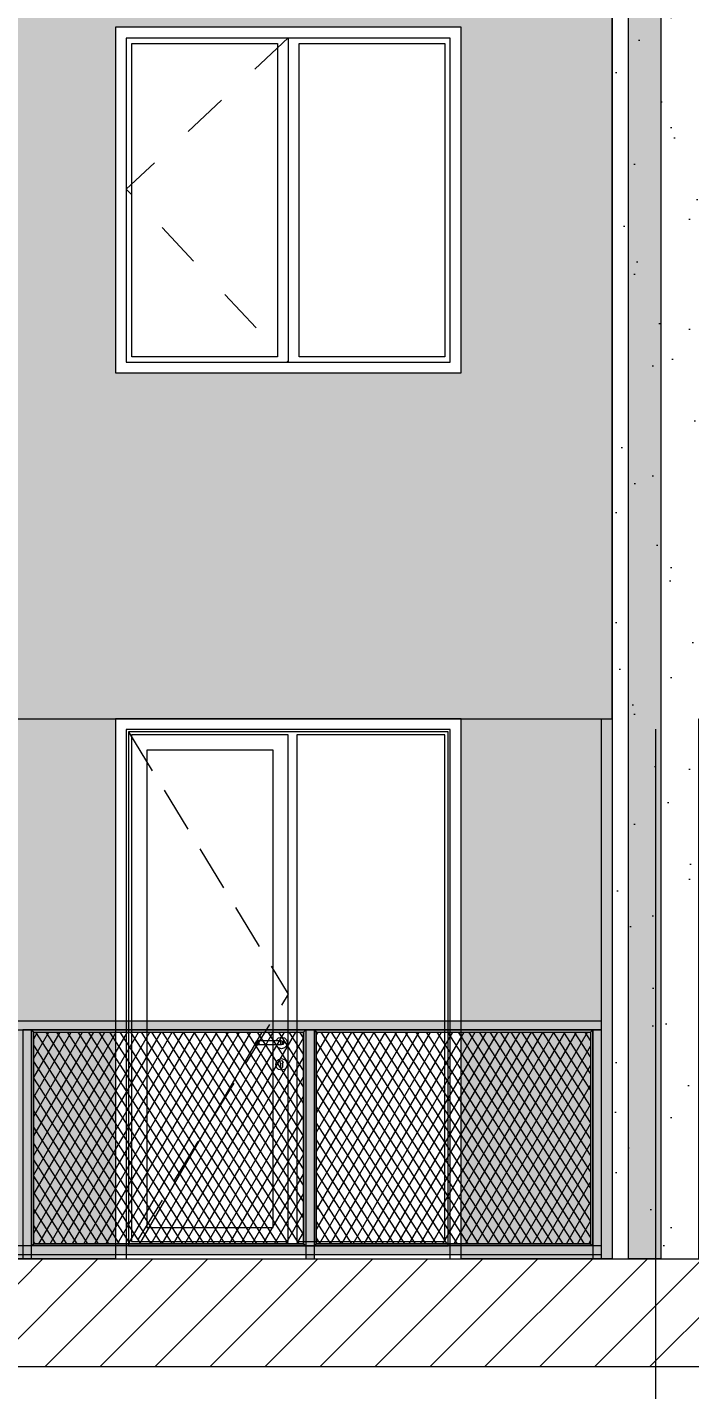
# Model space of a CAD drawing. Header units: millimetres. Extents: x 476244520 to 476657119, y 4620824743 to 4621446928.
# Drawn here: x 476628651 to 476631718, y 4621072140 to 4621078446 of the extents above; entities that cross this region are included whole.
import ezdxf

# ---------------------------------------------------------------- set-up
doc = ezdxf.new("R2010")
doc.units = ezdxf.units.MM
doc.header["$MEASUREMENT"] = 0
doc.linetypes.add('Dashed', pattern=[423.333333, 211.666667, -211.666667])
doc.linetypes.add('Hidden Line', pattern=[317.5, 211.666667, -105.833333])
for name, color, linetype, lineweight in [('0_Pen_No__7_Pen_No__250', 7, 'Continuous', 0), ('2D Drafting - General_Pen_No__7_Pen_No__250', 7, 'Continuous', 0), ('2D Drafting - General_Pen_No__7_Pen_No__7', 7, 'Continuous', 0), ('New_2D Drafting - General_Pen_No__30_Pen_No__9_Pen_No__9_Pen_No__253', 252, 'Continuous', 0), ('New_2D Drafting - General_Pen_No__30_Pen_No__9_Pen_No__9_Pen_No__255', 255, 'Continuous', 0), ('New_2D Drafting - General_Pen_No__30_Pen_No__9_Pen_No__9_Pen_No__42', 250, 'Continuous', 0), ('New_2D Drafting - General_Pen_No__30_Pen_No__9_Pen_No__9_Pen_No__7', 7, 'Continuous', 0), ('New_2D Drafting - General_Pen_No__4', 7, 'Continuous', 0), ('New_2D Drafting - General_Pen_No__7', 7, 'Continuous', 0), ('New_Structural - Bearing_Pen_No__250', 7, 'Continuous', 0), ('Structural - Bearing_Pen_No__7_Pen_No__7_Pen_No__7', 7, 'Continuous', 0), ('zoma_Pen_No__142', 142, 'Continuous', 0), ('zoma_Pen_No__5_Pen_No__5_Pen_No__142', 142, 'Continuous', 0)]:
    doc.layers.add(name, color=color, linetype=linetype, lineweight=lineweight)
doc.layers.add('zoma', color=7, linetype='Continuous')
doc.styles.add('GENERATED_STYLE_2', font='arial.ttf')
doc.dimstyles.new('GENERATED_STYLE__1', dxfattribs={"dimtxt": 200, "dimasz": 64.421331, "dimexe": 0.18, "dimexo": 3, "dimgap": 0.09, "dimtad": 1, "dimtih": 1, "dimtoh": 1, "dimlfac": 0.001, "dimzin": 0, "dimdsep": 46, "dimtxsty": 'GENERATED_STYLE_2', "dimblk": 'ARROWHEAD_2', "dimblk1": 'ARROWHEAD_2', "dimblk2": 'ARROWHEAD_2', "dimcen": 0.09, "dimclrd": 142, "dimclre": 142, "dimclrt": 142, "dimadec": 0, "dimazin": 0, "dimtfac": 1, "dimtdec": 4, "dimtmove": 0, "dimatfit": 3, "dimfxl": 1, "dimtolj": 1, "dimtzin": 0, "dimarcsym": 0})
pattern_1 = [(60, (476844527.15, 4621385791.044), (-38.971143, 22.5), []), (122.833095, (476844527.15, 4621385791.044), (36.8060797, 18.75), [])]

# ---------------------------------------------------------------- blocks, each defined once
blk = doc.blocks.new('*D20', base_point=(476844527.1, 4621385791))
at = {"layer": 'zoma_Pen_No__142', "color": 142, "linetype": 'Continuous', "lineweight": 0, "transparency": 16777216}
for p, q in [((476624683.5, 4621070509.8), (476624634.6, 4621070425)), ((476624659.1, 4621070403.8), (476624659.1, 4621070530.9)), ((476631583.5, 4621070509.8), (476631534.6, 4621070425)), ((476631559.1, 4621070403.8), (476631559.1, 4621070530.9)), ((476624659.1, 4621070467.4), (476631559.1, 4621070467.4))]:
    blk.add_line(p, q, dxfattribs=at)
at = {"layer": 'zoma_Pen_No__142', "color": 142, "lineweight": 0, "transparency": 16777216, "insert": (476627843, 4621070507.4), "char_height": 200, "attachment_point": 7, "style": 'GENERATED_STYLE_2'}
blk.add_mtext('\\A1;{\\pql;\\fArial CYR|b0|i0|c204|p34;6.90}', dxfattribs=at)
blk = doc.blocks.new('ARROWHEAD_2')
at = {"color": 0, "linetype": 'Continuous', "lineweight": 0}
for p, q in [((0, 0), (-1, 0)), ((-0.378, -0.655), (0.378, 0.655))]:
    blk.add_line(p, q, dxfattribs=at)
blk = doc.blocks.new('*D21', base_point=(476844527.1, 4621385791))
at = {"layer": 'zoma_Pen_No__142', "color": 142, "linetype": 'Continuous', "lineweight": 0, "transparency": 16777216}
for p, q in [((476631583.5, 4621070509.8), (476631534.6, 4621070425)), ((476631559.1, 4621070403.8), (476631559.1, 4621070530.9)), ((476638483.5, 4621070509.8), (476638434.6, 4621070425)), ((476638459.1, 4621070403.8), (476638459.1, 4621070530.9)), ((476631559.1, 4621070467.4), (476638459.1, 4621070467.4))]:
    blk.add_line(p, q, dxfattribs=at)
at = {"layer": 'zoma_Pen_No__142', "color": 142, "lineweight": 0, "transparency": 16777216, "insert": (476634743, 4621070507.4), "char_height": 200, "attachment_point": 7, "style": 'GENERATED_STYLE_2'}
blk.add_mtext('\\A1;{\\pql;\\fArial CYR|b0|i0|c204|p34;6.90}', dxfattribs=at)
blk = doc.blocks.new('*D194', base_point=(476844527.1, 4621385791))
at = {"layer": 'zoma_Pen_No__142', "color": 142, "linetype": 'Continuous', "lineweight": 0, "transparency": 16777216}
for p, q in [((476624883.5, 4621070885.6), (476624834.6, 4621070800.9)), ((476624859.1, 4621070779.7), (476624859.1, 4621070906.8)), ((476631783.1, 4621070885.6), (476631734.1, 4621070800.9)), ((476631758.6, 4621070779.7), (476631758.6, 4621070906.8)), ((476624859.1, 4621070843.2), (476631758.6, 4621070843.2))]:
    blk.add_line(p, q, dxfattribs=at)
at = {"layer": 'zoma_Pen_No__142', "color": 142, "lineweight": 0, "transparency": 16777216, "insert": (476628042.8, 4621070883.2), "char_height": 200, "attachment_point": 7, "style": 'GENERATED_STYLE_2'}
blk.add_mtext('\\A1;{\\pql;\\fArial CYR|b0|i0|c204|p34;6.90}', dxfattribs=at)

msp = doc.modelspace()

# ---------------------------------------------------------------- hatches: boundary and pattern name
at = {"layer": '2D Drafting - General_Pen_No__7_Pen_No__7', "linetype": 'Continuous', "lineweight": 0}
h = msp.add_hatch(dxfattribs=at)
h.set_pattern_fill('MASONRY_BLOCK', style=0, pattern_type=2)
h.set_pattern_definition([(45, (476844527.15, 4621385791.04), (-127.27922, 127.27922), [])])
h.paths.add_polyline_path([(476597119.001, 4621072245.534), (476597119.001, 4621072745.53), (476655443.329, 4621072745.535), (476655443.329, 4621072245.534)])
at = {"layer": 'New_2D Drafting - General_Pen_No__30_Pen_No__9_Pen_No__9_Pen_No__253', "linetype": 'Continuous', "lineweight": 0}
h = msp.add_hatch(dxfattribs=at)
h.set_pattern_fill('BRICK___RUNNING_BOND', color=252, style=0, pattern_type=2)
h.set_pattern_definition([(0, (476844527.15, 4621385791.044), (0, 66.64), []), (90, (476844527.15, 4621385791.04), (-244.8, 0), [66.64, -66.64]), (90, (476844649.55, 4621385857.68), (-244.8, 0), [66.64, -66.64])])
h.paths.add_polyline_path([(476617959.239, 4621075245.534), (476621259.239, 4621075245.534), (476621259.239, 4621084845.57), (476624459.239, 4621084845.57), (476624459.239, 4621082345.576), (476624859.239, 4621082345.576), (476624859.239, 4621084845.57), (476628059.239, 4621084845.57), (476628059.239, 4621075245.581), (476631359.239, 4621075245.581), (476631359.239, 4621085945.125), (476617959.239, 4621085945.125)])
h.paths.add_polyline_path([(476618659.237, 4621084845.569), (476618659.237, 4621083245.569), (476620259.237, 4621083245.569), (476620259.237, 4621084845.569)], flags=0)
h.paths.add_polyline_path([(476618659.237, 4621081645.569), (476618659.237, 4621080045.569), (476620259.237, 4621080045.569), (476620259.237, 4621081645.569)], flags=0)
h.paths.add_polyline_path([(476618659.237, 4621078445.569), (476618659.237, 4621076845.569), (476620259.237, 4621076845.569), (476620259.237, 4621078445.569)], flags=0)
h.paths.add_polyline_path([(476630659.241, 4621081645.569), (476629059.241, 4621081645.569), (476629059.241, 4621080045.569), (476630659.241, 4621080045.569)], flags=0)
h.paths.add_polyline_path([(476630659.241, 4621078445.569), (476629059.241, 4621078445.569), (476629059.241, 4621076845.569), (476630659.241, 4621076845.569)], flags=0)
h.paths.add_polyline_path([(476630659.241, 4621084845.569), (476629059.241, 4621084845.569), (476629059.241, 4621083245.569), (476630659.241, 4621083245.569)], flags=0)
for points in [[(476627359.053, 4621075245.569), (476629059.053, 4621075245.569), (476629059.053, 4621072745.499), (476627359.053, 4621072745.499)], [(476630659.053, 4621075245.581), (476631359.239, 4621075245.581), (476631359.239, 4621072745.606), (476630659.053, 4621072745.606)]]:
    msp.add_hatch(color=252, dxfattribs=at).paths.add_polyline_path(points)
at = {"layer": 'New_2D Drafting - General_Pen_No__30_Pen_No__9_Pen_No__9_Pen_No__255', "linetype": 'Continuous', "lineweight": 0}
for points in [[(476631584.239, 4621072745.533), (476631434.239, 4621072745.533), (476631434.239, 4621085245.557), (476631584.239, 4621085245.557)], [(476631359.051, 4621075245.655), (476631359.051, 4621072745.606), (476631309.051, 4621072745.606), (476631309.051, 4621075245.655)], [(476624684.051, 4621073845.526), (476624684.051, 4621073805.526), (476631309.051, 4621073805.526), (476631309.051, 4621073845.526)], [(476628631.051, 4621072745.499), (476628671.051, 4621072745.499), (476628671.051, 4621073805.526), (476628631.051, 4621073805.526)], [(476628671.051, 4621072805.499), (476628681.051, 4621072815.499), (476628681.051, 4621073795.526), (476628671.051, 4621073805.526)], [(476629930.051, 4621073795.526), (476629940.051, 4621073805.526), (476628671.051, 4621073805.526), (476628681.051, 4621073795.526)], [(476629940.051, 4621072805.499), (476629930.051, 4621072815.499), (476629930.051, 4621073795.526), (476629940.051, 4621073805.526)], [(476629940.051, 4621072745.499), (476629980.051, 4621072745.499), (476629980.051, 4621073805.526), (476629940.051, 4621073805.526)], [(476629980.051, 4621072805.499), (476629990.051, 4621072815.499), (476629990.051, 4621073795.526), (476629980.051, 4621073805.526)], [(476631259.051, 4621073795.526), (476631269.051, 4621073805.526), (476629980.051, 4621073805.526), (476629990.051, 4621073795.526)], [(476631269.051, 4621073805.526), (476631259.051, 4621073795.526), (476631259.051, 4621072815.499), (476631269.051, 4621072805.499)], [(476631269.051, 4621072745.532), (476631309.051, 4621072745.532), (476631309.051, 4621073805.526), (476631269.051, 4621073805.526)], [(476624684.047, 4621072805.525), (476624684.047, 4621072765.525), (476631309.051, 4621072765.525), (476631309.051, 4621072805.525)], [(476629930.051, 4621072815.499), (476629940.051, 4621072805.499), (476628671.051, 4621072805.499), (476628681.051, 4621072815.499)], [(476631259.051, 4621072815.499), (476631269.051, 4621072805.499), (476629980.051, 4621072805.499), (476629990.051, 4621072815.499)]]:
    msp.add_hatch(color=255, dxfattribs=at).paths.add_polyline_path(points)
at = {"layer": 'New_2D Drafting - General_Pen_No__30_Pen_No__9_Pen_No__9_Pen_No__42', "linetype": 'Continuous', "lineweight": 0}
h = msp.add_hatch(dxfattribs=at)
h.set_pattern_fill('CUT_STONE', color=250, style=0, pattern_type=2)
h.set_pattern_definition([(45, (476844527.15, 4621386591.04), (-254.55844, 254.55844), [0, -240, 0, -360]), (110, (476845327.15, 4621386591.04), (338.28934, 123.12725), [0, -176, 0, -304])])
h.paths.add_polyline_path([(476631359.239, 4621072745.533), (476631759.239, 4621072745.533), (476631759.239, 4621075245.532), (476633409.385, 4621075245.532), (476633409.385, 4621072745.533), (476636609.653, 4621072745.533), (476636609.653, 4621075245.532), (476638109.239, 4621075245.532), (476638109.239, 4621072745.533), (476638659.29, 4621072745.533), (476638659.29, 4621075245.532), (476638659.29, 4621085945.125), (476631359.239, 4621085945.125)])
h.paths.add_polyline_path([(476633409.245, 4621075945.533), (476633409.245, 4621078445.533), (476631909.245, 4621078445.533), (476631909.245, 4621075945.533)], flags=0)
h.paths.add_polyline_path([(476633409.245, 4621082345.533), (476633409.245, 4621084845.533), (476631909.245, 4621084845.533), (476631909.245, 4621082345.533)], flags=0)
h.paths.add_polyline_path([(476633409.245, 4621079145.533), (476633409.245, 4621081645.533), (476631909.245, 4621081645.533), (476631909.245, 4621079145.533)], flags=0)
h.paths.add_polyline_path([(476638109.233, 4621082345.533), (476638109.233, 4621084845.533), (476636609.233, 4621084845.533), (476636609.233, 4621082345.533)], flags=0)
h.paths.add_polyline_path([(476638109.233, 4621079145.533), (476638109.233, 4621081645.533), (476636609.233, 4621081645.533), (476636609.233, 4621079145.533)], flags=0)
h.paths.add_polyline_path([(476636609.233, 4621078445.533), (476636609.233, 4621075945.533), (476638109.233, 4621075945.533), (476638109.233, 4621078445.533)], flags=0)
at = {"layer": 'New_2D Drafting - General_Pen_No__7', "linetype": 'Continuous', "lineweight": 0}
h = msp.add_hatch(dxfattribs=at)
h.set_pattern_fill('BATT_INSULATION', style=0, pattern_type=2)
h.set_pattern_definition(pattern_1)
h.paths.add_polyline_path([(476628681.051, 4621073795.526), (476629930.051, 4621073795.526), (476629930.051, 4621072815.499), (476628681.051, 4621072815.499)])
h = msp.add_hatch(dxfattribs=at)
h.set_pattern_fill('BATT_INSULATION', style=0, pattern_type=2)
h.set_pattern_definition(pattern_1)
h.paths.add_polyline_path([(476629990.051, 4621073795.526), (476631259.051, 4621073795.526), (476631259.051, 4621072815.499), (476629990.051, 4621072815.499)])

# ---------------------------------------------------------------- linework, layer by layer
at = {"layer": '0_Pen_No__7_Pen_No__250', "color": 7, "linetype": 'Continuous', "lineweight": 0, "flags": 128}
msp.add_lwpolyline([(476630659.241, 4621078445.569), (476629059.241, 4621078445.569), (476629059.241, 4621076845.569), (476630659.241, 4621076845.569)], close=True, dxfattribs=at)
at = {"layer": '2D Drafting - General_Pen_No__7_Pen_No__250', "color": 7, "linetype": 'Dashed', "lineweight": 0, "flags": 128}
msp.add_lwpolyline([(476629859.618, 4621078396.165), (476629109.447, 4621077696.348), (476629859.18, 4621076895.569)], dxfattribs=at)
at = {"layer": '2D Drafting - General_Pen_No__7_Pen_No__250', "color": 7, "linetype": 'Continuous', "lineweight": 0, "flags": 128}
msp.add_lwpolyline([(476597119.001, 4621072245.534), (476597119.001, 4621072745.53), (476655443.329, 4621072745.535), (476655443.329, 4621072245.534)], close=True, dxfattribs=at)
at = {"layer": '2D Drafting - General_Pen_No__7_Pen_No__7', "color": 7, "linetype": 'Continuous', "lineweight": 0, "flags": 128}
for points in [[(476629063.17, 4621072745.569), (476630659.053, 4621072745.569), (476630659.053, 4621075245.569), (476629059.053, 4621075245.569)], [(476629059.053, 4621075245.569), (476629059.053, 4621072745.569), (476629063.17, 4621072745.569)]]:
    msp.add_lwpolyline(points, dxfattribs=at)
for points in [[(476630609.053, 4621075195.568), (476629109.053, 4621075195.568), (476629109.053, 4621072745.569), (476630609.053, 4621072745.571)], [(476630599.053, 4621075185.568), (476629119.053, 4621075185.568), (476629119.053, 4621072805.571), (476630599.053, 4621072805.571)], [(476629859.057, 4621075170.568), (476629134.053, 4621075170.568), (476629134.053, 4621072825.571), (476629859.053, 4621072825.571)], [(476630584.053, 4621075170.568), (476629899.053, 4621075170.568), (476629899.053, 4621072825.571), (476630584.053, 4621072825.571)], [(476629789.053, 4621075100.568), (476629204.053, 4621075100.568), (476629204.053, 4621072890.571), (476629789.053, 4621072890.571)]]:
    msp.add_lwpolyline(points, close=True, dxfattribs=at)
at = {"layer": '2D Drafting - General_Pen_No__7_Pen_No__7', "color": 7, "linetype": 'Hidden Line', "lineweight": 0, "flags": 128}
msp.add_lwpolyline([(476629119.053, 4621075185.568), (476629859.053, 4621073971.446), (476629109.83, 4621072746.853)], dxfattribs=at)
at = {"layer": 'New_2D Drafting - General_Pen_No__30_Pen_No__9_Pen_No__9_Pen_No__7', "color": 7, "linetype": 'Continuous', "lineweight": 0, "flags": 128}
for points in [[(476617959.239, 4621075245.534), (476621259.239, 4621075245.534), (476621259.239, 4621084845.57), (476624459.239, 4621084845.57), (476624459.239, 4621082345.576), (476624859.239, 4621082345.576), (476624859.239, 4621084845.57), (476628059.239, 4621084845.57), (476628059.239, 4621075245.581), (476631359.239, 4621075245.581), (476631359.239, 4621085945.125), (476617959.239, 4621085945.125)], [(476631359.239, 4621072745.533), (476631759.239, 4621072745.533), (476631759.239, 4621075245.532), (476633409.385, 4621075245.532), (476633409.385, 4621072745.533), (476636609.653, 4621072745.533), (476636609.653, 4621075245.532), (476638109.239, 4621075245.532), (476638109.239, 4621072745.533), (476638659.29, 4621072745.533), (476638659.29, 4621075245.532), (476638659.29, 4621085945.125), (476631359.239, 4621085945.125)], [(476631584.239, 4621072745.533), (476631434.239, 4621072745.533), (476631434.239, 4621085245.557), (476631584.239, 4621085245.557)], [(476630659.241, 4621078445.569), (476629059.241, 4621078445.569), (476629059.241, 4621076845.569), (476630659.241, 4621076845.569)], [(476627359.053, 4621075245.569), (476629059.053, 4621075245.569), (476629059.053, 4621072745.499), (476627359.053, 4621072745.499)], [(476630659.053, 4621075245.581), (476631359.239, 4621075245.581), (476631359.239, 4621072745.606), (476630659.053, 4621072745.606)], [(476631359.051, 4621075245.655), (476631359.051, 4621072745.606), (476631309.051, 4621072745.606), (476631309.051, 4621075245.655)], [(476624684.051, 4621073845.526), (476624684.051, 4621073805.526), (476631309.051, 4621073805.526), (476631309.051, 4621073845.526)], [(476628631.051, 4621072745.499), (476628671.051, 4621072745.499), (476628671.051, 4621073805.526), (476628631.051, 4621073805.526)], [(476628671.051, 4621072805.499), (476628681.051, 4621072815.499), (476628681.051, 4621073795.526), (476628671.051, 4621073805.526)], [(476629930.051, 4621073795.526), (476629940.051, 4621073805.526), (476628671.051, 4621073805.526), (476628681.051, 4621073795.526)], [(476629940.051, 4621072805.499), (476629930.051, 4621072815.499), (476629930.051, 4621073795.526), (476629940.051, 4621073805.526)], [(476629940.051, 4621072745.499), (476629980.051, 4621072745.499), (476629980.051, 4621073805.526), (476629940.051, 4621073805.526)], [(476629980.051, 4621072805.499), (476629990.051, 4621072815.499), (476629990.051, 4621073795.526), (476629980.051, 4621073805.526)], [(476631259.051, 4621073795.526), (476631269.051, 4621073805.526), (476629980.051, 4621073805.526), (476629990.051, 4621073795.526)], [(476631269.051, 4621073805.526), (476631259.051, 4621073795.526), (476631259.051, 4621072815.499), (476631269.051, 4621072805.499)], [(476631269.051, 4621072745.532), (476631309.051, 4621072745.532), (476631309.051, 4621073805.526), (476631269.051, 4621073805.526)], [(476624684.047, 4621072805.525), (476624684.047, 4621072765.525), (476631309.051, 4621072765.525), (476631309.051, 4621072805.525)], [(476629930.051, 4621072815.499), (476629940.051, 4621072805.499), (476628671.051, 4621072805.499), (476628681.051, 4621072815.499)], [(476631259.051, 4621072815.499), (476631269.051, 4621072805.499), (476629980.051, 4621072805.499), (476629990.051, 4621072815.499)]]:
    msp.add_lwpolyline(points, close=True, dxfattribs=at)
at = {"layer": 'New_2D Drafting - General_Pen_No__4', "color": 7, "linetype": 'Continuous', "lineweight": 0, "flags": 128}
for points in [[(476628681.051, 4621073795.526), (476629930.051, 4621073795.526), (476629930.051, 4621072815.499), (476628681.051, 4621072815.499)], [(476629990.051, 4621073795.526), (476631259.051, 4621073795.526), (476631259.051, 4621072815.499), (476629990.051, 4621072815.499)]]:
    msp.add_lwpolyline(points, close=True, dxfattribs=at)
at = {"layer": 'New_Structural - Bearing_Pen_No__250', "color": 7, "linetype": 'Continuous', "lineweight": 0}
for p, q in [((476629711.092, 4621073752.64), (476629708.163, 4621073745.569)), ((476629708.163, 4621073745.569), (476629711.092, 4621073738.498)), ((476629712.644, 4621073752.64), (476629709.885, 4621073745.569)), ((476629709.885, 4621073745.569), (476629712.644, 4621073738.498)), ((476629718.163, 4621073755.569), (476629711.092, 4621073752.64)), ((476629711.092, 4621073738.498), (476629718.163, 4621073735.569)), ((476629717.458, 4621073752.64), (476629715.347, 4621073745.569)), ((476629715.347, 4621073745.569), (476629717.458, 4621073738.498)), ((476629719.305, 4621073755.569), (476629718.163, 4621073755.569)), ((476629719.305, 4621073735.569), (476629718.163, 4621073735.569)), ((476629722.556, 4621073755.569), (476629719.305, 4621073755.569)), ((476629722.556, 4621073735.569), (476629719.305, 4621073735.569)), ((476629727.422, 4621073755.569), (476629722.556, 4621073755.569)), ((476629727.422, 4621073735.569), (476629722.556, 4621073735.569)), ((476629724.663, 4621073752.64), (476629723.521, 4621073745.569)), ((476629723.521, 4621073745.569), (476629724.663, 4621073738.498)), ((476629733.163, 4621073755.569), (476629727.422, 4621073755.569)), ((476629733.163, 4621073735.569), (476629727.422, 4621073735.569)), ((476629813.163, 4621073755.569), (476629733.163, 4621073755.569)), ((476629813.163, 4621073735.569), (476629733.163, 4621073735.569)), ((476629803.842, 4621073755.569), (476629804.78, 4621073759.069)), ((476629804.78, 4621073732.069), (476629803.842, 4621073735.569)), ((476629804.78, 4621073759.069), (476629814.663, 4621073768.952)), ((476629814.663, 4621073722.187), (476629804.78, 4621073732.069)), ((476629818.903, 4621073755.569), (476629813.163, 4621073755.569)), ((476629818.903, 4621073735.569), (476629813.163, 4621073735.569)), ((476629814.663, 4621073768.952), (476629828.163, 4621073772.569)), ((476629828.163, 4621073718.569), (476629814.663, 4621073722.187)), ((476629823.769, 4621073755.569), (476629818.903, 4621073755.569)), ((476629823.769, 4621073735.569), (476629818.903, 4621073735.569)), ((476629821.662, 4621073752.64), (476629822.805, 4621073745.569)), ((476629822.805, 4621073745.569), (476629821.662, 4621073738.498)), ((476629827.021, 4621073755.569), (476629823.769, 4621073755.569)), ((476629827.021, 4621073735.569), (476629823.769, 4621073735.569)), ((476629828.163, 4621073755.569), (476629827.021, 4621073755.569)), ((476629828.163, 4621073735.569), (476629827.021, 4621073735.569)), ((476629828.163, 4621073772.569), (476629841.663, 4621073768.952)), ((476629828.163, 4621073755.569), (476629835.234, 4621073752.64)), ((476629835.234, 4621073738.498), (476629828.163, 4621073735.569)), ((476629841.663, 4621073722.187), (476629828.163, 4621073718.569)), ((476629828.867, 4621073752.64), (476629830.979, 4621073745.569)), ((476629830.979, 4621073745.569), (476629828.867, 4621073738.498)), ((476629833.682, 4621073752.64), (476629836.441, 4621073745.569)), ((476629836.441, 4621073745.569), (476629833.682, 4621073738.498)), ((476629835.234, 4621073752.64), (476629838.163, 4621073745.569)), ((476629838.163, 4621073745.569), (476629835.234, 4621073738.498)), ((476629841.663, 4621073768.952), (476629851.545, 4621073759.069)), ((476629851.545, 4621073732.069), (476629841.663, 4621073722.187)), ((476629851.545, 4621073759.069), (476629855.163, 4621073745.569)), ((476629855.163, 4621073745.569), (476629851.545, 4621073732.069)), ((476629801.163, 4621073645.569), (476629804.78, 4621073659.069)), ((476629804.78, 4621073659.069), (476629814.663, 4621073668.952)), ((476629814.663, 4621073668.952), (476629828.163, 4621073672.569)), ((476629821.442, 4621073657.209), (476629820.695, 4621073655.262)), ((476629821.442, 4621073657.209), (476629822.788, 4621073660.713)), ((476629828.163, 4621073662.995), (476629822.788, 4621073660.713)), ((476629828.163, 4621073672.569), (476629841.663, 4621073668.952)), ((476629833.538, 4621073660.713), (476629828.163, 4621073662.995)), ((476629834.883, 4621073657.209), (476629833.538, 4621073660.713)), ((476629834.883, 4621073657.209), (476629835.631, 4621073655.262)), ((476629841.663, 4621073668.952), (476629851.545, 4621073659.069)), ((476629851.545, 4621073659.069), (476629855.163, 4621073645.569)), ((476629804.78, 4621073632.069), (476629801.163, 4621073645.569)), ((476629814.663, 4621073622.187), (476629804.78, 4621073632.069)), ((476629828.163, 4621073618.569), (476629814.663, 4621073622.187)), ((476629820.695, 4621073655.262), (476629823.163, 4621073649.969)), ((476629823.163, 4621073649.969), (476629823.163, 4621073648.456)), ((476629823.163, 4621073648.456), (476629823.163, 4621073645.569)), ((476629823.163, 4621073645.569), (476629823.163, 4621073642.682)), ((476629823.163, 4621073642.682), (476629823.163, 4621073636.909)), ((476629823.163, 4621073636.909), (476629823.163, 4621073633.069)), ((476629823.163, 4621073633.069), (476629824.627, 4621073629.534)), ((476629824.627, 4621073629.534), (476629828.163, 4621073628.069)), ((476629828.163, 4621073628.069), (476629831.698, 4621073629.534)), ((476629841.663, 4621073622.187), (476629828.163, 4621073618.569)), ((476629831.698, 4621073629.534), (476629833.163, 4621073633.069)), ((476629833.163, 4621073649.969), (476629835.631, 4621073655.262)), ((476629833.163, 4621073648.456), (476629833.163, 4621073649.969)), ((476629833.163, 4621073648.456), (476629833.163, 4621073645.569)), ((476629833.163, 4621073645.569), (476629833.163, 4621073642.682)), ((476629833.163, 4621073642.682), (476629833.163, 4621073636.909)), ((476629833.163, 4621073636.909), (476629833.163, 4621073633.069)), ((476629851.545, 4621073632.069), (476629841.663, 4621073622.187)), ((476629855.163, 4621073645.569), (476629851.545, 4621073632.069))]:
    msp.add_line(p, q, dxfattribs=at)
at = {"layer": 'Structural - Bearing_Pen_No__7_Pen_No__7_Pen_No__7', "color": 7, "linetype": 'Continuous', "lineweight": 0}
for p, q in [((476630608.914, 4621078395.569), (476629109.434, 4621078395.569)), ((476629109.447, 4621078395.569), (476629109.447, 4621076895.569)), ((476629859.24, 4621078395.569), (476629859.24, 4621078370.52)), ((476630608.914, 4621076895.569), (476630608.914, 4621078395.569)), ((476629134.447, 4621078370.569), (476629809.24, 4621078370.569)), ((476629134.447, 4621076920.569), (476629134.447, 4621078370.569)), ((476629809.24, 4621078370.569), (476629809.24, 4621076920.569)), ((476629859.24, 4621078370.52), (476629859.18, 4621076895.569)), ((476629909.244, 4621078370.569), (476630583.914, 4621078370.569)), ((476629909.244, 4621076920.569), (476629909.244, 4621078370.569)), ((476630583.914, 4621078370.569), (476630583.914, 4621076920.569)), ((476629109.447, 4621076895.569), (476630608.914, 4621076895.569)), ((476629809.24, 4621076920.569), (476629134.447, 4621076920.569)), ((476630583.914, 4621076920.569), (476629909.244, 4621076920.569))]:
    msp.add_line(p, q, dxfattribs=at)
at = {"layer": 'zoma_Pen_No__5_Pen_No__5_Pen_No__142', "color": 142, "linetype": 'Continuous', "lineweight": 0}
msp.add_line((476631559.051, 4621075197.495), (476631559.051, 4621068914.78), dxfattribs=at)

# ---------------------------------------------------------------- dimensions: what is measured, and where the dimension line sits
at = {"layer": 'zoma', "color": 142, "linetype": 'Continuous', "lineweight": 0}
for base, p1, p2, picture, middle in [((476631758.584, 4621070843.244), (476624859.051, 4621075741.092), (476631758.584, 4621070843.244), '*D194', (476628302.525, 4621070983.244)), ((476631559.051, 4621070467.373), (476624659.051, 4621075589.174), (476631559.051, 4621075349.052), '*D20', (476628102.758, 4621070607.373)), ((476638459.051, 4621070467.373), (476631559.051, 4621075349.052), (476638459.051, 4621075589.174), '*D21', (476635002.758, 4621070607.373))]:
    dim = msp.add_linear_dim(base=base, p1=p1, p2=p2, dimstyle='GENERATED_STYLE__1', dxfattribs=at)
    dim.commit()
    dim.dimension.update_dxf_attribs({"geometry": picture, "text_midpoint": middle, "dimtype": 160})

doc.saveas('drawing.dxf')
